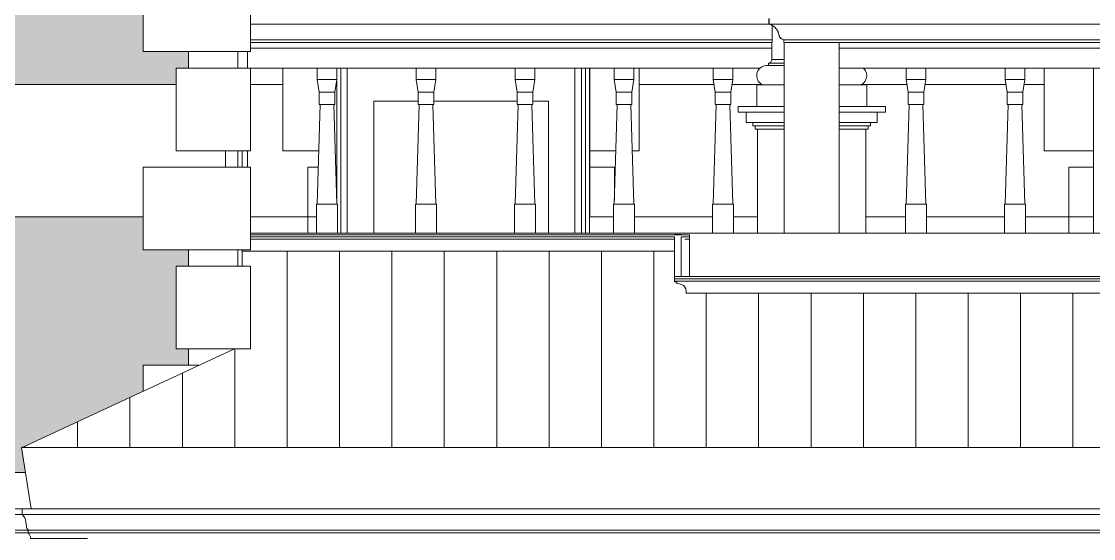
# Model space of a CAD drawing. Header units: millimetres. Extents: x 1177761 to 1329492, y 746793 to 827002.
# Drawn here: x 1196488 to 1199736, y 815000 to 816566 of the extents above; entities that cross this region are included whole.
import ezdxf

# ---------------------------------------------------------------- set-up
doc = ezdxf.new("R2010")
doc.units = ezdxf.units.MM
doc.layers.add('wall', color=5, linetype='Continuous', lineweight=30)

msp = doc.modelspace()

# ---------------------------------------------------------------- hatches: boundary and pattern name
at = {"layer": 'wall', "lineweight": 20, "ltscale": 2}
h = msp.add_hatch(dxfattribs=at)
h.set_pattern_fill('AR18', color=251, scale=20, style=0)
h.set_pattern_definition([(0, (-270908.16, 1431884.34), (100, 64), [192.5, -7.5]), (0, (-271008.16, 1431891.84), (100, 64), [192.5, -7.5]), (90, (-270908.16, 1431884.34), (-100, 64), [-71.5, 56.5]), (90, (-270915.66, 1431884.34), (-100, 64), [-71.5, 56.5])])
h.paths.add_polyline_path([(1192376.6, 815974.8), (1192363, 815974.8), (1192257.3, 815974.8), (1192159.7, 815974.8), (1192070.6, 815974.8), (1191990.3, 815974.8), (1191576, 815974.8), (1191576, 815874.8), (1191438.5, 815874.8), (1191438.5, 815824.8), (1191476, 815824.8), (1191476, 815574.8), (1191438.5, 815574.8), (1191438.5, 815524.8), (1191576, 815524.8), (1191576, 815239.8), (1191438.7, 815239.8), (1191438.7, 815199.9), (1192376.6, 815199.9)])
edge = h.paths.add_edge_path(flags=16)
edge.add_arc((1194215.6, 818089), 1839, 167.8904, 180, ccw=False)
edge.add_line((1192417.5, 818474.8), (1192309.7, 818474.8))
edge.add_line((1192309.7, 818474.8), (1192204.2, 818474.8))
edge.add_line((1192204.2, 818474.8), (1192106.8, 818474.8))
edge.add_line((1192106.8, 818474.8), (1192017.8, 818474.8))
edge.add_line((1192017.8, 818474.8), (1191937.7, 818474.8))
edge.add_line((1191937.7, 818474.8), (1191866.8, 818474.8))
edge.add_line((1191866.8, 818474.8), (1191805.4, 818474.8))
edge.add_line((1191805.4, 818474.8), (1191753.6, 818474.8))
edge.add_line((1191753.6, 818474.8), (1191711.8, 818474.8))
edge.add_line((1191711.8, 818474.8), (1191703.8, 818474.8))
edge.add_line((1191703.8, 818474.8), (1191326, 818474.8))
edge.add_line((1191326, 818474.8), (1191326, 818424.8))
edge.add_line((1191326, 818424.8), (1191576, 818424.8))
edge.add_line((1191576, 818424.8), (1191576, 818274.8))
edge.add_line((1191576, 818274.8), (1191438.5, 818274.8))
edge.add_line((1191438.5, 818274.8), (1191438.5, 818224.8))
edge.add_line((1191438.5, 818224.8), (1191476, 818224.8))
edge.add_line((1191476, 818224.8), (1191476, 817974.8))
edge.add_line((1191476, 817974.8), (1191438.5, 817974.8))
edge.add_line((1191438.5, 817974.8), (1191438.5, 817924.8))
edge.add_line((1191438.5, 817924.8), (1191576, 817924.8))
edge.add_line((1191576, 817924.8), (1191576, 817674.8))
edge.add_line((1191576, 817674.8), (1191438.5, 817674.8))
edge.add_line((1191438.5, 817674.8), (1191438.5, 817624.8))
edge.add_line((1191438.5, 817624.8), (1191476, 817624.8))
edge.add_line((1191476, 817624.8), (1191476, 817374.8))
edge.add_line((1191476, 817374.8), (1191438.5, 817374.8))
edge.add_line((1191438.5, 817374.8), (1191438.5, 817324.8))
edge.add_line((1191438.5, 817324.8), (1191576, 817324.8))
edge.add_line((1191576, 817324.8), (1191576, 817074.8))
edge.add_line((1191576, 817074.8), (1191438.5, 817074.8))
edge.add_line((1191438.5, 817074.8), (1191438.5, 817024.8))
edge.add_line((1191438.5, 817024.8), (1191476, 817024.8))
edge.add_line((1191476, 817024.8), (1191476, 816774.8))
edge.add_line((1191476, 816774.8), (1191438.5, 816774.8))
edge.add_line((1191438.5, 816774.8), (1191438.5, 816724.8))
edge.add_line((1191438.5, 816724.8), (1191576, 816724.8))
edge.add_line((1191576, 816724.8), (1191576, 816474.8))
edge.add_line((1191576, 816474.8), (1191438.5, 816474.8))
edge.add_line((1191438.5, 816474.8), (1191438.5, 816424.8))
edge.add_line((1191438.5, 816424.8), (1191476, 816424.8))
edge.add_line((1191476, 816424.8), (1191476, 816374.8))
edge.add_line((1191476, 816374.8), (1191990.3, 816374.8))
edge.add_line((1191990.3, 816374.8), (1192070.6, 816374.8))
edge.add_line((1192070.6, 816374.8), (1192159.7, 816374.8))
edge.add_line((1192159.7, 816374.8), (1192257.3, 816374.8))
edge.add_line((1192257.3, 816374.8), (1192363, 816374.8))
edge.add_line((1192363, 816374.8), (1192376.6, 816374.8))
edge.add_line((1192376.6, 816374.8), (1192376.6, 818089))
h.paths.add_polyline_path([(1196956.2, 815824.8), (1196993.7, 815824.8), (1196993.7, 815874.8), (1196856.2, 815874.8), (1196856.2, 815974.8), (1196530.1, 815974.8), (1196461.4, 815974.8), (1196383.4, 815974.8), (1196296.5, 815974.8), (1196201, 815974.8), (1196097.4, 815974.8), (1196054.6, 815974.8), (1196054.6, 815199.9), (1196500.1, 815199.9), (1196488, 815275.9), (1196489.6, 815275.9), (1196856.2, 815446.2), (1196856.2, 815524.8), (1196993.7, 815524.8), (1196993.7, 815574.8), (1196956.2, 815574.8)])
h.paths.add_polyline_path([(1196054.6, 815974.8), (1195986.1, 815974.8), (1195867.4, 815974.8), (1195742, 815974.8), (1195610.4, 815974.8), (1195473, 815974.8), (1195401.7, 815974.8), (1195378.2, 815974.8), (1195378.2, 816174.8), (1195299.4, 816174.8), (1195299.4, 816124.8), (1195333, 816124.8), (1195333, 815874.8), (1195299.4, 815874.8), (1195299.4, 815824.8), (1195400.1, 815824.8), (1195400.1, 815574.8), (1195420.4, 815574.8), (1195469.2, 815574.8), (1195517.5, 815574.8), (1195565.4, 815574.8), (1195565.4, 815548.5), (1195550.5, 815548.5), (1195550.5, 815522.2), (1195536.9, 815518.4), (1195524.3, 815507.4), (1195513.5, 815489.8), (1195505.2, 815466.9), (1195500, 815440.3), (1195498.2, 815411.7), (1195498.2, 815374.8), (1195221.7, 815374.8), (1195221.7, 815199.9), (1196054.6, 815199.9)])
h.paths.add_polyline_path([(1193032.2, 815824.8), (1193132.9, 815824.8), (1193132.9, 815874.8), (1193099.4, 815874.8), (1193099.4, 816124.8), (1193132.9, 816124.8), (1193132.9, 816174.8), (1193054.2, 816174.8), (1193054.2, 815974.8), (1193030.7, 815974.8), (1192995.7, 815974.8), (1192856.9, 815974.8), (1192723.7, 815974.8), (1192596.6, 815974.8), (1192476.2, 815974.8), (1192376.6, 815974.8), (1192376.6, 815799.8), (1192379, 815799.8), (1192379, 815574.8), (1192376.6, 815574.8), (1192376.6, 815199.9), (1193210.6, 815199.9), (1193210.6, 815374.8), (1192933.9, 815374.8), (1192933.9, 815411.7), (1192932.1, 815440.3), (1192926.9, 815466.9), (1192918.6, 815489.8), (1192907.8, 815507.4), (1192895.2, 815518.4), (1192881.7, 815522.2), (1192881.7, 815522.2), (1192881.7, 815548.5), (1192866.8, 815548.5), (1192866.8, 815574.8), (1192914.6, 815574.8), (1192963, 815574.8), (1193011.8, 815574.8), (1193032.2, 815574.8)])
h.paths.add_polyline_path([(1191666.2, 815974.8), (1192314.3, 815974.8)], flags=16)
h.paths.add_polyline_path([(1191680.3, 818182.3), (1192334, 818182.3), (1192334, 818433.3), (1191680.3, 818433.3)], flags=0)
h.paths.add_polyline_path([(1191665.9, 816615.4), (1192333.4, 816615.4), (1192333.4, 816862.7), (1191665.9, 816862.7)], flags=0)
h.paths.add_polyline_path([(1191476.4, 816374.8), (1193032.2, 816374.8), (1193032.2, 816424.8), (1193132.9, 816424.8), (1193132.9, 816474.8), (1193099.4, 816474.8), (1193099.4, 816724.8), (1193132.9, 816724.8), (1193132.9, 816774.8), (1193032.2, 816774.8), (1193032.2, 817024.8), (1193132.9, 817024.8), (1193132.9, 817074.8), (1193099.4, 817074.8), (1193099.4, 817324.8), (1193132.9, 817324.8), (1193132.9, 817374.8), (1193032.2, 817374.8), (1193032.2, 817624.8), (1193132.9, 817624.8), (1193132.9, 817674.8), (1193099.4, 817674.8), (1193099.4, 817924.8), (1193132.9, 817924.8), (1193132.9, 817974.8), (1193032.2, 817974.8), (1193032.2, 818224.8), (1193132.9, 818224.8), (1193132.9, 818274.8), (1193099.4, 818274.8), (1193099.4, 818424.8), (1193166.6, 818424.8), (1193180.9, 818424.8), (1193180.9, 818449.8), (1193263.3, 818449.8), (1193429.9, 818449.8), (1193600.4, 818449.8), (1193774.1, 818449.8), (1193950, 818449.8), (1194127.3, 818449.8), (1194293, 818449.8), (1194305, 818449.8), (1194482.3, 818449.8), (1194658.3, 818449.8), (1194831.9, 818449.8), (1195002.5, 818449.8), (1195169, 818449.8), (1195251.5, 818449.8), (1195251.5, 818424.8), (1195265.8, 818424.8), (1195333, 818424.8), (1195333, 818274.8), (1195299.4, 818274.8), (1195299.4, 818224.8), (1195400.1, 818224.8), (1195400.1, 817974.8), (1195299.4, 817974.8), (1195299.4, 817924.8), (1195333, 817924.8), (1195333, 817674.8), (1195299.4, 817674.8), (1195299.4, 817624.8), (1195400.1, 817624.8), (1195400.1, 817374.8), (1195299.4, 817374.8), (1195299.4, 817324.8), (1195333, 817324.8), (1195333, 817074.8), (1195299.4, 817074.8), (1195299.4, 817024.8), (1195400.1, 817024.8), (1195400.1, 816774.8), (1195299.4, 816774.8), (1195299.4, 816724.8), (1195333, 816724.8), (1195333, 816474.8), (1195299.4, 816474.8), (1195299.4, 816424.8), (1195400.1, 816424.8), (1195400.1, 816374.8), (1195473, 816374.8), (1195610.4, 816374.8), (1195742, 816374.8), (1195867.4, 816374.8), (1195986.1, 816374.8), (1196097.4, 816374.8), (1196201, 816374.8), (1196296.5, 816374.8), (1196383.4, 816374.8), (1196461.4, 816374.8), (1196530.1, 816374.8), (1196956.2, 816374.8), (1196956.2, 816424.8), (1196993.7, 816424.8), (1196993.7, 816474.8), (1196856.2, 816474.8), (1196856.2, 816724.8), (1196993.7, 816724.8), (1196993.7, 816774.8), (1196956.2, 816774.8), (1196956.2, 817024.8), (1196993.7, 817024.8), (1196993.7, 817074.8), (1196856.2, 817074.8), (1196856.2, 817324.8), (1196993.7, 817324.8), (1196993.7, 817374.8), (1196956.2, 817374.8), (1196956.2, 817624.8), (1196993.7, 817624.8), (1196993.7, 817674.8), (1196856.2, 817674.8), (1196856.2, 817924.8), (1196993.7, 817924.8), (1196993.7, 817974.8), (1196956.2, 817974.8), (1196956.2, 818224.8), (1196993.7, 818224.8), (1196993.7, 818274.8), (1196856.2, 818274.8), (1196856.2, 818424.8), (1197106.2, 818424.8), (1197106.2, 818474.8), (1195146.6, 818474.8), (1194992.8, 818474.8), (1194835.8, 818474.8), (1194676.3, 818474.8), (1194515, 818474.8), (1194352.4, 818474.8), (1194189.3, 818474.8), (1194026.4, 818474.8), (1193864.2, 818474.8), (1193703.4, 818474.8), (1193544.6, 818474.8), (1193388.6, 818474.8), (1193235.9, 818474.8), (1193087.2, 818474.8), (1192943, 818474.8), (1192803.9, 818474.8), (1192670.5, 818474.8), (1192543.3, 818474.8), (1192422.9, 818474.8), (1192309.7, 818474.8), (1192204.2, 818474.8), (1192106.8, 818474.8), (1192017.8, 818474.8), (1191937.7, 818474.8), (1191866.8, 818474.8), (1191805.4, 818474.8), (1191753.6, 818474.8), (1191711.8, 818474.8), (1191703.8, 818474.8), (1191326, 818474.8), (1191326, 818424.8), (1191576, 818424.8), (1191576, 818274.8), (1191438.5, 818274.8), (1191438.5, 818224.8), (1191476, 818224.8), (1191476, 817974.8), (1191438.5, 817974.8), (1191438.5, 817924.8), (1191576, 817924.8), (1191576, 817674.8), (1191438.5, 817674.8), (1191438.5, 817624.8), (1191476, 817624.8), (1191476, 817374.8), (1191438.5, 817374.8), (1191438.5, 817324.8), (1191576, 817324.8), (1191576, 817074.8), (1191438.5, 817074.8), (1191438.5, 817024.8), (1191476, 817024.8), (1191476, 816774.8), (1191438.5, 816774.8), (1191438.5, 816724.8), (1191576, 816724.8), (1191576, 816474.8), (1191438.5, 816474.8), (1191438.5, 816424.8), (1191476, 816424.8), (1191476, 816174.8)])
at = {"layer": 'wall', "lineweight": 20, "ltscale": 50}
h = msp.add_hatch(dxfattribs=at)
h.set_pattern_fill('ANSI31', color=250, scale=50, angle=45, style=0)
h.paths.add_polyline_path([(1203900.4, 815574.8), (1203852.2, 815574.8), (1203852.2, 815824.8), (1203889.7, 815824.8), (1203889.7, 815870), (1202567.6, 815870), (1202567.6, 815782.8), (1202567.6, 815777.6), (1202559.7, 815777.6), (1202559.7, 815772.4), (1202552.6, 815771.7), (1202545.9, 815769.5), (1202540.2, 815766), (1202535.8, 815761.5), (1202533, 815756.2), (1202532.1, 815750.6), (1202532.1, 815743.3), (1198501.5, 815743.3), (1198501.5, 815750.6), (1198500.6, 815756.2), (1198497.8, 815761.5), (1198493.4, 815766), (1198487.7, 815769.5), (1198481.1, 815771.7), (1198473.9, 815772.4), (1198473.9, 815777.6), (1198466, 815777.6), (1198466, 815786.7), (1198466, 815786.7), (1198466, 815793.3), (1198466, 815793.3), (1198466, 815870), (1197156.2, 815870), (1197156.2, 815824.8), (1197181.2, 815824.8), (1197181.2, 815574.8), (1197132.8, 815574.8), (1196489.6, 815275.9), (1204548.5, 815275.9)])
h.paths.add_polyline_path([(1201138.7, 815727.5), (1200499.7, 815727.5), (1200499.6, 815743), (1201138.6, 815743)], flags=16)

# ---------------------------------------------------------------- linework, layer by layer
at = {"layer": 'wall', "color": 250, "lineweight": 20, "ltscale": 50}
for p, q in [((1196856.2, 816474.8), (1196856.2, 816724.8)), ((1197181.2, 816474.8), (1197181.2, 816724.8)), ((1197181.2, 816557.5), (1198752.4, 816557.5)), ((1198752.4, 816557.5), (1198752.4, 816574.8)), ((1198761.2, 816554.7), (1198752.4, 816557.5)), ((1198752.9, 816557.5), (1198752.9, 816574.8)), ((1198761.6, 816554.7), (1198752.9, 816557.5)), ((1202279.8, 816557.5), (1198753.8, 816557.5)), ((1198769, 816549.8), (1198761.2, 816554.7)), ((1198762.7, 816554), (1198761.5, 816450.5)), ((1198762.7, 816554), (1198761.5, 816450.5)), ((1198769.4, 816549.8), (1198761.6, 816554.7)), ((1198775.4, 816543.2), (1198769, 816549.8)), ((1198775.8, 816543.2), (1198769.4, 816549.8)), ((1198779.9, 816535.2), (1198775.4, 816543.2)), ((1198780.4, 816535.2), (1198775.8, 816543.2)), ((1198782.4, 816526.4), (1198779.9, 816535.2)), ((1198782.9, 816526.4), (1198780.4, 816535.2)), ((1198783.6, 816521.9), (1198782.4, 816526.4)), ((1198784.1, 816521.9), (1198782.9, 816526.4)), ((1198785.9, 816517.9), (1198783.6, 816521.9)), ((1198786.4, 816517.9), (1198784.1, 816521.9)), ((1197181.2, 816510.8), (1198762.2, 816510.8)), ((1197181.2, 816502.1), (1198762.1, 816502.1)), ((1198789.1, 816514.6), (1198785.9, 816517.9)), ((1198789.6, 816514.6), (1198786.4, 816517.9)), ((1198793, 816512.2), (1198789.1, 816514.6)), ((1198793.5, 816512.2), (1198789.6, 816514.6)), ((1198794.2, 816511.8), (1198793, 816512.2)), ((1198797.9, 816510.8), (1198793.5, 816512.2)), ((1198797.9, 816502.1), (1198797.9, 816510.8)), ((1198800, 816501.9), (1198797.9, 816502.1)), ((1202234.8, 816510.8), (1198798.8, 816510.8)), ((1202234.8, 816502.1), (1198798.8, 816502.1)), ((1198798.8, 815924.8), (1198798.8, 816502)), ((1198965.5, 815924.8), (1198965.5, 816502)), ((1196856.2, 816474.8), (1197181.2, 816474.8)), ((1196993.7, 816424.8), (1196993.7, 816474.8)), ((1197143.7, 816424.8), (1197143.7, 816474.8)), ((1197172.9, 816424.8), (1197172.9, 816474.8)), ((1197181.2, 816484.8), (1198761.9, 816484.8)), ((1202068.4, 816484.8), (1198965.5, 816484.8)), ((1196956.2, 816424.8), (1197181.2, 816424.8)), ((1196956.2, 816174.8), (1196956.2, 816424.8)), ((1197181.2, 816424.8), (1198725.7, 816424.8)), ((1197181.2, 816174.8), (1197181.2, 816424.8)), ((1197279.9, 816174.8), (1197279.9, 816424.8)), ((1197383.4, 816424.8), (1197383.4, 816390.1)), ((1197443.6, 816424.8), (1197443.6, 816390.1)), ((1197454.9, 816424.8), (1197454.9, 815924.8)), ((1197474.9, 816424.8), (1197474.9, 815924.8)), ((1197683.4, 816424.8), (1197683.4, 816390.1)), ((1197743.6, 816424.8), (1197743.6, 816390.1)), ((1197983.4, 816424.8), (1197983.4, 816390.1)), ((1198043.6, 816424.8), (1198043.6, 816390.1)), ((1198164.9, 815924.8), (1198164.9, 816424.8)), ((1198184.9, 815924.8), (1198184.9, 816424.8)), ((1198196.9, 815924.8), (1198196.9, 816424.8)), ((1198209.2, 816174.8), (1198209.2, 816424.8)), ((1198209.9, 816424.8), (1198209.9, 815974.8)), ((1198283.4, 816424.8), (1198283.4, 816390.1)), ((1198343.6, 816424.8), (1198343.6, 816390.1)), ((1198359.2, 816174.8), (1198359.2, 816424.8)), ((1198583.4, 816424.8), (1198583.4, 816390.1)), ((1198643.6, 816424.8), (1198643.6, 816390.1)), ((1198724.3, 816423.7), (1198719.4, 816417.1)), ((1198730.8, 816428.8), (1198724.3, 816423.7)), ((1198738.5, 816432.1), (1198730.8, 816428.8)), ((1198746.7, 816433.2), (1198738.5, 816432.1)), ((1198764.8, 816433.2), (1198746.7, 816433.2)), ((1198746.7, 816433.2), (1198764.8, 816433.2)), ((1198753.3, 816440.3), (1198751.3, 816440.1)), ((1198753.3, 816440.3), (1198751.3, 816440.1)), ((1198751.3, 816440.1), (1198751.3, 816433.2)), ((1198751.3, 816440.1), (1198751.3, 816433.2)), ((1198786.4, 816440.1), (1198751.3, 816440.1)), ((1198751.3, 816440.1), (1198786.4, 816440.1)), ((1198786.4, 816433.2), (1198751.3, 816433.2)), ((1198751.3, 816433.2), (1198786.4, 816433.2)), ((1198755.2, 816440.9), (1198753.3, 816440.3)), ((1198755.2, 816440.9), (1198753.3, 816440.3)), ((1198756.9, 816441.9), (1198755.2, 816440.9)), ((1198756.9, 816441.9), (1198755.2, 816440.9)), ((1198758.4, 816443.1), (1198756.9, 816441.9)), ((1198758.4, 816443.1), (1198756.9, 816441.9)), ((1198759.7, 816444.7), (1198758.4, 816443.1)), ((1198759.7, 816444.7), (1198758.4, 816443.1)), ((1198760.7, 816446.5), (1198759.7, 816444.7)), ((1198760.7, 816446.5), (1198759.7, 816444.7)), ((1198761.3, 816448.5), (1198760.7, 816446.5)), ((1198761.3, 816448.5), (1198760.7, 816446.5)), ((1198761.5, 816450.5), (1198761.3, 816448.5)), ((1198761.5, 816450.5), (1198761.3, 816448.5)), ((1198761.5, 816450.5), (1198793.8, 816450.5)), ((1198793.8, 816450.5), (1198761.5, 816450.5)), ((1198793.8, 816450.5), (1198761.5, 816450.5)), ((1198761.5, 816450.5), (1198798.8, 816450.5)), ((1198798.8, 816433.2), (1198764.8, 816433.2)), ((1198764.8, 816433.2), (1198798.8, 816433.2)), ((1198798.8, 816440.1), (1198786.4, 816440.1)), ((1198786.4, 816440.1), (1198798.8, 816440.1)), ((1198798.8, 816433.2), (1198786.4, 816433.2)), ((1198786.4, 816433.2), (1198798.8, 816433.2)), ((1198965.5, 816424.8), (1202068.4, 816424.8)), ((1199038.7, 816424.8), (1199040.1, 816423.7)), ((1199040.1, 816423.7), (1199045, 816417.1)), ((1199168.2, 816424.8), (1199168.2, 816390.1)), ((1199228.4, 816424.8), (1199228.4, 816390.1)), ((1199468.2, 816424.8), (1199468.2, 816390.1)), ((1199528.4, 816424.8), (1199528.4, 816390.1)), ((1199586.2, 816174.8), (1199586.2, 816424.8)), ((1199736.2, 816174.8), (1199736.2, 816424.8)), ((1197383.4, 816390.1), (1197383.9, 816390.1)), ((1197383.4, 816390.1), (1197389.4, 816352.4)), ((1197383.9, 816390.1), (1197386.4, 816390.1)), ((1197386.4, 816390.1), (1197390.8, 816390.1)), ((1197390.8, 816390.1), (1197396.7, 816390.1)), ((1197396.7, 816390.1), (1197403.8, 816390.1)), ((1197403.8, 816390.1), (1197411.5, 816390.1)), ((1197411.5, 816390.1), (1197419.4, 816390.1)), ((1197419.4, 816390.1), (1197426.8, 816390.1)), ((1197426.8, 816390.1), (1197433.4, 816390.1)), ((1197433.4, 816390.1), (1197438.6, 816390.1)), ((1197443.6, 816390.1), (1197437.6, 816352.4)), ((1197438.6, 816390.1), (1197442.1, 816390.1)), ((1197442.1, 816390.1), (1197443.6, 816390.1)), ((1197683.4, 816390.1), (1197683.9, 816390.1)), ((1197683.4, 816390.1), (1197689.4, 816352.4)), ((1197683.9, 816390.1), (1197686.4, 816390.1)), ((1197686.4, 816390.1), (1197690.8, 816390.1)), ((1197690.8, 816390.1), (1197696.7, 816390.1)), ((1197696.7, 816390.1), (1197703.8, 816390.1)), ((1197703.8, 816390.1), (1197711.5, 816390.1)), ((1197711.5, 816390.1), (1197719.4, 816390.1)), ((1197719.4, 816390.1), (1197726.8, 816390.1)), ((1197726.8, 816390.1), (1197733.4, 816390.1)), ((1197733.4, 816390.1), (1197738.6, 816390.1)), ((1197743.6, 816390.1), (1197737.6, 816352.4)), ((1197738.6, 816390.1), (1197742.1, 816390.1)), ((1197742.1, 816390.1), (1197743.6, 816390.1)), ((1197983.4, 816390.1), (1197983.9, 816390.1)), ((1197983.4, 816390.1), (1197989.4, 816352.4)), ((1197983.9, 816390.1), (1197986.4, 816390.1)), ((1197986.4, 816390.1), (1197990.8, 816390.1)), ((1197990.8, 816390.1), (1197996.7, 816390.1)), ((1197996.7, 816390.1), (1198003.8, 816390.1)), ((1198003.8, 816390.1), (1198011.5, 816390.1)), ((1198011.5, 816390.1), (1198019.4, 816390.1)), ((1198019.4, 816390.1), (1198026.8, 816390.1)), ((1198026.8, 816390.1), (1198033.4, 816390.1)), ((1198033.4, 816390.1), (1198038.6, 816390.1)), ((1198043.6, 816390.1), (1198037.6, 816352.4)), ((1198038.6, 816390.1), (1198042.1, 816390.1)), ((1198042.1, 816390.1), (1198043.6, 816390.1)), ((1198283.4, 816390.1), (1198283.9, 816390.1)), ((1198283.4, 816390.1), (1198289.4, 816352.4)), ((1198283.9, 816390.1), (1198286.4, 816390.1)), ((1198286.4, 816390.1), (1198290.8, 816390.1)), ((1198290.8, 816390.1), (1198296.7, 816390.1)), ((1198296.7, 816390.1), (1198303.8, 816390.1)), ((1198303.8, 816390.1), (1198311.5, 816390.1)), ((1198311.5, 816390.1), (1198319.4, 816390.1)), ((1198319.4, 816390.1), (1198326.8, 816390.1)), ((1198326.8, 816390.1), (1198333.4, 816390.1)), ((1198333.4, 816390.1), (1198338.6, 816390.1)), ((1198343.6, 816390.1), (1198337.6, 816352.4)), ((1198338.6, 816390.1), (1198342.1, 816390.1)), ((1198342.1, 816390.1), (1198343.6, 816390.1)), ((1198583.4, 816390.1), (1198583.9, 816390.1)), ((1198583.4, 816390.1), (1198589.4, 816352.4)), ((1198583.9, 816390.1), (1198586.4, 816390.1)), ((1198586.4, 816390.1), (1198590.8, 816390.1)), ((1198590.8, 816390.1), (1198596.7, 816390.1)), ((1198596.7, 816390.1), (1198603.8, 816390.1)), ((1198603.8, 816390.1), (1198611.5, 816390.1)), ((1198611.5, 816390.1), (1198619.4, 816390.1)), ((1198619.4, 816390.1), (1198626.8, 816390.1)), ((1198626.8, 816390.1), (1198633.4, 816390.1)), ((1198633.4, 816390.1), (1198638.6, 816390.1)), ((1198643.6, 816390.1), (1198637.6, 816352.4)), ((1198638.6, 816390.1), (1198642.1, 816390.1)), ((1198642.1, 816390.1), (1198643.6, 816390.1)), ((1198716.4, 816409.3), (1198715.6, 816401.1)), ((1198715.6, 816401.1), (1198716.9, 816392.9)), ((1198719.4, 816417.1), (1198716.4, 816409.3)), ((1198716.9, 816392.9), (1198720.4, 816385.4)), ((1199047.5, 816392.9), (1199044.1, 816385.4)), ((1199045, 816417.1), (1199048, 816409.3)), ((1199048.9, 816401.1), (1199047.5, 816392.9)), ((1199048, 816409.3), (1199048.9, 816401.1)), ((1199168.2, 816390.1), (1199168.7, 816390.1)), ((1199168.2, 816390.1), (1199174.2, 816352.4)), ((1199168.7, 816390.1), (1199171.2, 816390.1)), ((1199171.2, 816390.1), (1199175.6, 816390.1)), ((1199175.6, 816390.1), (1199181.5, 816390.1)), ((1199181.5, 816390.1), (1199188.6, 816390.1)), ((1199188.6, 816390.1), (1199196.3, 816390.1)), ((1199196.3, 816390.1), (1199204.2, 816390.1)), ((1199204.2, 816390.1), (1199211.6, 816390.1)), ((1199211.6, 816390.1), (1199218.2, 816390.1)), ((1199218.2, 816390.1), (1199223.4, 816390.1)), ((1199228.4, 816390.1), (1199222.4, 816352.4)), ((1199223.4, 816390.1), (1199226.9, 816390.1)), ((1199226.9, 816390.1), (1199228.4, 816390.1)), ((1199468.2, 816390.1), (1199468.7, 816390.1)), ((1199468.2, 816390.1), (1199474.2, 816352.4)), ((1199468.7, 816390.1), (1199471.2, 816390.1)), ((1199471.2, 816390.1), (1199475.6, 816390.1)), ((1199475.6, 816390.1), (1199481.5, 816390.1)), ((1199481.5, 816390.1), (1199488.6, 816390.1)), ((1199488.6, 816390.1), (1199496.3, 816390.1)), ((1199496.3, 816390.1), (1199504.2, 816390.1)), ((1199504.2, 816390.1), (1199511.6, 816390.1)), ((1199511.6, 816390.1), (1199518.2, 816390.1)), ((1199518.2, 816390.1), (1199523.4, 816390.1)), ((1199528.4, 816390.1), (1199522.4, 816352.4)), ((1199523.4, 816390.1), (1199526.9, 816390.1)), ((1199526.9, 816390.1), (1199528.4, 816390.1)), ((1196530.1, 816374.8), (1196461.4, 816374.8)), ((1196956.2, 816374.8), (1196530.1, 816374.8)), ((1196956.2, 816374.8), (1196677.8, 816374.8)), ((1197279.9, 816374.8), (1197181.2, 816374.8)), ((1197442.9, 816385.8), (1197442.9, 816018.7)), ((1198585.8, 816374.8), (1198359.2, 816374.8)), ((1198731.8, 816374.8), (1198641.2, 816374.8)), ((1198715.5, 816374.3), (1198798.8, 816374.3)), ((1198715.5, 816308.2), (1198715.5, 816374.3)), ((1198715.5, 816308.2), (1198715.5, 816374.3)), ((1198798.8, 816374.3), (1198715.5, 816374.3)), ((1198720.4, 816385.4), (1198725.7, 816379.1)), ((1198725.7, 816379.1), (1198732.5, 816374.3)), ((1198752.6, 816374.3), (1198732.5, 816374.3)), ((1198732.5, 816374.3), (1198752.6, 816374.3)), ((1198798.8, 816374.3), (1198752.6, 816374.3)), ((1198752.6, 816374.3), (1198798.8, 816374.3)), ((1199048.9, 816374.3), (1198965.5, 816374.3)), ((1198965.5, 816374.3), (1199011.9, 816374.3)), ((1199011.9, 816374.3), (1198965.5, 816374.3)), ((1198965.5, 816374.3), (1199048.9, 816374.3)), ((1199011.9, 816374.3), (1199031.9, 816374.3)), ((1199031.9, 816374.3), (1199011.9, 816374.3)), ((1199038.7, 816379.1), (1199031.9, 816374.3)), ((1199170.6, 816374.8), (1199032.6, 816374.8)), ((1199044.1, 816385.4), (1199038.7, 816379.1)), ((1199048.9, 816308.2), (1199048.9, 816374.3)), ((1199048.9, 816308.2), (1199048.9, 816374.3)), ((1199470.6, 816374.8), (1199226, 816374.8)), ((1199586.2, 816374.8), (1199526, 816374.8)), ((1199735.6, 815974.8), (1199735.6, 816374.8)), ((1197389.4, 816352.4), (1197389.8, 816352.4)), ((1197389.4, 816352.4), (1197389.4, 816314.7)), ((1197389.8, 816352.4), (1197391.8, 816352.4)), ((1197391.8, 816352.4), (1197395.3, 816352.4)), ((1197395.3, 816352.4), (1197400.1, 816352.4)), ((1197400.1, 816352.4), (1197405.7, 816352.4)), ((1197405.7, 816352.4), (1197411.9, 816352.4)), ((1197411.9, 816352.4), (1197418.2, 816352.4)), ((1197418.2, 816352.4), (1197424.2, 816352.4)), ((1197424.2, 816352.4), (1197429.4, 816352.4)), ((1197429.4, 816352.4), (1197433.6, 816352.4)), ((1197433.6, 816352.4), (1197436.4, 816352.4)), ((1197436.4, 816352.4), (1197437.6, 816352.4)), ((1197437.6, 816352.4), (1197437.6, 816314.7)), ((1197554.9, 815924.8), (1197554.9, 816324.8)), ((1197554.9, 816324.8), (1197689.4, 816324.8)), ((1197689.4, 816352.4), (1197689.8, 816352.4)), ((1197689.4, 816352.4), (1197689.4, 816314.7)), ((1197689.8, 816352.4), (1197691.8, 816352.4)), ((1197691.8, 816352.4), (1197695.3, 816352.4)), ((1197695.3, 816352.4), (1197700.1, 816352.4)), ((1197700.1, 816352.4), (1197705.7, 816352.4)), ((1197705.7, 816352.4), (1197711.9, 816352.4)), ((1197711.9, 816352.4), (1197718.2, 816352.4)), ((1197718.2, 816352.4), (1197724.2, 816352.4)), ((1197724.2, 816352.4), (1197729.4, 816352.4)), ((1197729.4, 816352.4), (1197733.6, 816352.4)), ((1197733.6, 816352.4), (1197736.4, 816352.4)), ((1197736.4, 816352.4), (1197737.6, 816352.4)), ((1197737.6, 816352.4), (1197737.6, 816314.7)), ((1197737.6, 816324.8), (1197989.4, 816324.8)), ((1197989.4, 816352.4), (1197989.8, 816352.4)), ((1197989.4, 816352.4), (1197989.4, 816314.7)), ((1197989.8, 816352.4), (1197991.8, 816352.4)), ((1197991.8, 816352.4), (1197995.3, 816352.4)), ((1197995.3, 816352.4), (1198000.1, 816352.4)), ((1198000.1, 816352.4), (1198005.7, 816352.4)), ((1198005.7, 816352.4), (1198011.9, 816352.4)), ((1198011.9, 816352.4), (1198018.2, 816352.4)), ((1198018.2, 816352.4), (1198024.2, 816352.4)), ((1198024.2, 816352.4), (1198029.4, 816352.4)), ((1198029.4, 816352.4), (1198033.6, 816352.4)), ((1198033.6, 816352.4), (1198036.4, 816352.4)), ((1198036.4, 816352.4), (1198037.6, 816352.4)), ((1198037.6, 816352.4), (1198037.6, 816314.7)), ((1198037.6, 816324.8), (1198084.9, 816324.8)), ((1198084.9, 816324.8), (1198084.9, 815924.8)), ((1198289.4, 816352.4), (1198289.8, 816352.4)), ((1198289.4, 816352.4), (1198289.4, 816314.7)), ((1198289.8, 816352.4), (1198291.8, 816352.4)), ((1198291.8, 816352.4), (1198295.3, 816352.4)), ((1198295.3, 816352.4), (1198300.1, 816352.4)), ((1198300.1, 816352.4), (1198305.7, 816352.4)), ((1198305.7, 816352.4), (1198311.9, 816352.4)), ((1198311.9, 816352.4), (1198318.2, 816352.4)), ((1198318.2, 816352.4), (1198324.2, 816352.4)), ((1198324.2, 816352.4), (1198329.4, 816352.4)), ((1198329.4, 816352.4), (1198333.6, 816352.4)), ((1198333.6, 816352.4), (1198336.4, 816352.4)), ((1198336.4, 816352.4), (1198337.6, 816352.4)), ((1198337.6, 816352.4), (1198337.6, 816314.7)), ((1198589.4, 816352.4), (1198589.8, 816352.4)), ((1198589.4, 816352.4), (1198589.4, 816314.7)), ((1198589.8, 816352.4), (1198591.8, 816352.4)), ((1198591.8, 816352.4), (1198595.3, 816352.4)), ((1198595.3, 816352.4), (1198600.1, 816352.4)), ((1198600.1, 816352.4), (1198605.7, 816352.4)), ((1198605.7, 816352.4), (1198611.9, 816352.4)), ((1198611.9, 816352.4), (1198618.2, 816352.4)), ((1198618.2, 816352.4), (1198624.2, 816352.4)), ((1198624.2, 816352.4), (1198629.4, 816352.4)), ((1198629.4, 816352.4), (1198633.6, 816352.4)), ((1198633.6, 816352.4), (1198636.4, 816352.4)), ((1198636.4, 816352.4), (1198637.6, 816352.4)), ((1198637.6, 816352.4), (1198637.6, 816314.7)), ((1199174.2, 816352.4), (1199174.6, 816352.4)), ((1199174.2, 816352.4), (1199174.2, 816314.7)), ((1199174.6, 816352.4), (1199176.6, 816352.4)), ((1199176.6, 816352.4), (1199180.1, 816352.4)), ((1199180.1, 816352.4), (1199184.9, 816352.4)), ((1199184.9, 816352.4), (1199190.5, 816352.4)), ((1199190.5, 816352.4), (1199196.7, 816352.4)), ((1199196.7, 816352.4), (1199203, 816352.4)), ((1199203, 816352.4), (1199209, 816352.4)), ((1199209, 816352.4), (1199214.2, 816352.4)), ((1199214.2, 816352.4), (1199218.4, 816352.4)), ((1199218.4, 816352.4), (1199221.1, 816352.4)), ((1199221.1, 816352.4), (1199222.4, 816352.4)), ((1199222.4, 816352.4), (1199222.4, 816314.7)), ((1199474.2, 816352.4), (1199474.6, 816352.4)), ((1199474.2, 816352.4), (1199474.2, 816314.7)), ((1199474.6, 816352.4), (1199476.6, 816352.4)), ((1199476.6, 816352.4), (1199480.1, 816352.4)), ((1199480.1, 816352.4), (1199484.9, 816352.4)), ((1199484.9, 816352.4), (1199490.5, 816352.4)), ((1199490.5, 816352.4), (1199496.7, 816352.4)), ((1199496.7, 816352.4), (1199503, 816352.4)), ((1199503, 816352.4), (1199509, 816352.4)), ((1199509, 816352.4), (1199514.2, 816352.4)), ((1199514.2, 816352.4), (1199518.4, 816352.4)), ((1199518.4, 816352.4), (1199521.1, 816352.4)), ((1199521.1, 816352.4), (1199522.4, 816352.4)), ((1199522.4, 816352.4), (1199522.4, 816314.7)), ((1197392.8, 816314.7), (1197383.9, 816012.8)), ((1197389.4, 816314.7), (1197389.8, 816314.7)), ((1197389.8, 816314.7), (1197391.8, 816314.7)), ((1197391.8, 816314.7), (1197395.3, 816314.7)), ((1197395.3, 816314.7), (1197400.1, 816314.7)), ((1197400.1, 816314.7), (1197405.7, 816314.7)), ((1197405.7, 816314.7), (1197411.9, 816314.7)), ((1197411.9, 816314.7), (1197418.2, 816314.7)), ((1197418.2, 816314.7), (1197424.2, 816314.7)), ((1197424.2, 816314.7), (1197429.4, 816314.7)), ((1197429.4, 816314.7), (1197433.6, 816314.7)), ((1197433.6, 816314.7), (1197436.4, 816314.7)), ((1197434.2, 816314.7), (1197443.1, 816012.8)), ((1197436.4, 816314.7), (1197437.6, 816314.7)), ((1197692.8, 816314.7), (1197683.9, 816012.8)), ((1197689.4, 816314.7), (1197689.8, 816314.7)), ((1197689.8, 816314.7), (1197691.8, 816314.7)), ((1197691.8, 816314.7), (1197695.3, 816314.7)), ((1197695.3, 816314.7), (1197700.1, 816314.7)), ((1197700.1, 816314.7), (1197705.7, 816314.7)), ((1197705.7, 816314.7), (1197711.9, 816314.7)), ((1197711.9, 816314.7), (1197718.2, 816314.7)), ((1197718.2, 816314.7), (1197724.2, 816314.7)), ((1197724.2, 816314.7), (1197729.4, 816314.7)), ((1197729.4, 816314.7), (1197733.6, 816314.7)), ((1197733.6, 816314.7), (1197736.4, 816314.7)), ((1197734.2, 816314.7), (1197743.1, 816012.8)), ((1197736.4, 816314.7), (1197737.6, 816314.7)), ((1197992.8, 816314.7), (1197983.9, 816012.8)), ((1197989.4, 816314.7), (1197989.8, 816314.7)), ((1197989.8, 816314.7), (1197991.8, 816314.7)), ((1197991.8, 816314.7), (1197995.3, 816314.7)), ((1197995.3, 816314.7), (1198000.1, 816314.7)), ((1198000.1, 816314.7), (1198005.7, 816314.7)), ((1198005.7, 816314.7), (1198011.9, 816314.7)), ((1198011.9, 816314.7), (1198018.2, 816314.7)), ((1198018.2, 816314.7), (1198024.2, 816314.7)), ((1198024.2, 816314.7), (1198029.4, 816314.7)), ((1198029.4, 816314.7), (1198033.6, 816314.7)), ((1198033.6, 816314.7), (1198036.4, 816314.7)), ((1198034.2, 816314.7), (1198043.1, 816012.8)), ((1198036.4, 816314.7), (1198037.6, 816314.7)), ((1198292.8, 816314.7), (1198283.9, 816012.8)), ((1198289.4, 816314.7), (1198289.8, 816314.7)), ((1198289.8, 816314.7), (1198291.8, 816314.7)), ((1198291.8, 816314.7), (1198295.3, 816314.7)), ((1198295.3, 816314.7), (1198300.1, 816314.7)), ((1198300.1, 816314.7), (1198305.7, 816314.7)), ((1198305.7, 816314.7), (1198311.9, 816314.7)), ((1198311.9, 816314.7), (1198318.2, 816314.7)), ((1198318.2, 816314.7), (1198324.2, 816314.7)), ((1198324.2, 816314.7), (1198329.4, 816314.7)), ((1198329.4, 816314.7), (1198333.6, 816314.7)), ((1198333.6, 816314.7), (1198336.4, 816314.7)), ((1198334.2, 816314.7), (1198343.1, 816012.8)), ((1198336.4, 816314.7), (1198337.6, 816314.7)), ((1198592.8, 816314.7), (1198583.9, 816012.8)), ((1198589.4, 816314.7), (1198589.8, 816314.7)), ((1198589.8, 816314.7), (1198591.8, 816314.7)), ((1198591.8, 816314.7), (1198595.3, 816314.7)), ((1198595.3, 816314.7), (1198600.1, 816314.7)), ((1198600.1, 816314.7), (1198605.7, 816314.7)), ((1198605.7, 816314.7), (1198611.9, 816314.7)), ((1198611.9, 816314.7), (1198618.2, 816314.7)), ((1198618.2, 816314.7), (1198624.2, 816314.7)), ((1198624.2, 816314.7), (1198629.4, 816314.7)), ((1198629.4, 816314.7), (1198633.6, 816314.7)), ((1198633.6, 816314.7), (1198636.4, 816314.7)), ((1198634.2, 816314.7), (1198643.1, 816012.8)), ((1198636.4, 816314.7), (1198637.6, 816314.7)), ((1198659, 816308.2), (1198798.8, 816308.2)), ((1198659, 816291), (1198659, 816308.2)), ((1198659, 816291), (1198659, 816308.2)), ((1198798.8, 816308.2), (1198659, 816308.2)), ((1198715.5, 816308.2), (1198798.8, 816308.2)), ((1198798.8, 816308.2), (1198715.5, 816308.2)), ((1199105.4, 816308.2), (1198965.5, 816308.2)), ((1199048.9, 816308.2), (1198965.5, 816308.2)), ((1198965.5, 816308.2), (1199048.9, 816308.2)), ((1198965.5, 816308.2), (1199105.4, 816308.2)), ((1199105.4, 816291), (1199105.4, 816308.2)), ((1199105.4, 816291), (1199105.4, 816308.2)), ((1199177.6, 816314.7), (1199168.7, 816012.8)), ((1199174.2, 816314.7), (1199174.6, 816314.7)), ((1199174.6, 816314.7), (1199176.6, 816314.7)), ((1199176.6, 816314.7), (1199180.1, 816314.7)), ((1199180.1, 816314.7), (1199184.9, 816314.7)), ((1199184.9, 816314.7), (1199190.5, 816314.7)), ((1199190.5, 816314.7), (1199196.7, 816314.7)), ((1199196.7, 816314.7), (1199203, 816314.7)), ((1199203, 816314.7), (1199209, 816314.7)), ((1199209, 816314.7), (1199214.2, 816314.7)), ((1199214.2, 816314.7), (1199218.4, 816314.7)), ((1199218.4, 816314.7), (1199221.1, 816314.7)), ((1199219, 816314.7), (1199227.9, 816012.8)), ((1199221.1, 816314.7), (1199222.4, 816314.7)), ((1199477.6, 816314.7), (1199468.7, 816012.8)), ((1199474.2, 816314.7), (1199474.6, 816314.7)), ((1199474.6, 816314.7), (1199476.6, 816314.7)), ((1199476.6, 816314.7), (1199480.1, 816314.7)), ((1199480.1, 816314.7), (1199484.9, 816314.7)), ((1199484.9, 816314.7), (1199490.5, 816314.7)), ((1199490.5, 816314.7), (1199496.7, 816314.7)), ((1199496.7, 816314.7), (1199503, 816314.7)), ((1199503, 816314.7), (1199509, 816314.7)), ((1199509, 816314.7), (1199514.2, 816314.7)), ((1199514.2, 816314.7), (1199518.4, 816314.7)), ((1199518.4, 816314.7), (1199521.1, 816314.7)), ((1199519, 816314.7), (1199527.9, 816012.8)), ((1199521.1, 816314.7), (1199522.4, 816314.7)), ((1198659, 816291), (1198798.8, 816291)), ((1198798.8, 816291), (1198659, 816291)), ((1198683.6, 816291), (1198798.8, 816291)), ((1198683.6, 816260.1), (1198683.6, 816291)), ((1198683.6, 816260.1), (1198683.6, 816291)), ((1198798.8, 816291), (1198683.6, 816291)), ((1198683.6, 816260.1), (1198798.8, 816260.1)), ((1198798.8, 816260.1), (1198683.6, 816260.1)), ((1198704.1, 816260.1), (1198798.8, 816260.1)), ((1198704.1, 816249.8), (1198704.1, 816260.1)), ((1198704.1, 816249.8), (1198704.1, 816260.1)), ((1198798.8, 816260.1), (1198704.1, 816260.1)), ((1199080.9, 816291), (1198965.5, 816291)), ((1199105.4, 816291), (1198965.5, 816291)), ((1198965.5, 816291), (1199105.4, 816291)), ((1198965.5, 816291), (1199080.9, 816291)), ((1199060.3, 816260.1), (1198965.5, 816260.1)), ((1199080.9, 816260.1), (1198965.5, 816260.1)), ((1198965.5, 816260.1), (1199080.9, 816260.1)), ((1198965.5, 816260.1), (1199060.3, 816260.1)), ((1199060.3, 816249.8), (1199060.3, 816260.1)), ((1199060.3, 816249.8), (1199060.3, 816260.1)), ((1199080.9, 816260.1), (1199080.9, 816291)), ((1199080.9, 816260.1), (1199080.9, 816291)), ((1198704.1, 816249.8), (1198798.8, 816249.8)), ((1198798.8, 816249.8), (1198704.1, 816249.8)), ((1198711.2, 816249.8), (1198798.8, 816249.8)), ((1198711.2, 816239.5), (1198711.2, 816249.8)), ((1198711.2, 816239.5), (1198711.2, 816249.8)), ((1198798.8, 816249.8), (1198711.2, 816249.8)), ((1198711.2, 816239.5), (1198798.8, 816239.5)), ((1198798.8, 816239.5), (1198711.2, 816239.5)), ((1198718.4, 816239.5), (1198798.8, 816239.5)), ((1198718.4, 815924.8), (1198718.4, 816239.5)), ((1198718.4, 815924.8), (1198718.4, 816239.5)), ((1198798.8, 816239.5), (1198718.4, 816239.5)), ((1199053.2, 816249.8), (1198965.5, 816249.8)), ((1199060.3, 816249.8), (1198965.5, 816249.8)), ((1198965.5, 816249.8), (1199060.3, 816249.8)), ((1198965.5, 816249.8), (1199053.2, 816249.8)), ((1199046.1, 816239.5), (1198965.5, 816239.5)), ((1199053.2, 816239.5), (1198965.5, 816239.5)), ((1198965.5, 816239.5), (1199053.2, 816239.5)), ((1198965.5, 816239.5), (1199046.1, 816239.5)), ((1199046.1, 815924.8), (1199046.1, 816239.5)), ((1199046.1, 815924.8), (1199046.1, 816239.5)), ((1199053.2, 816239.5), (1199053.2, 816249.8)), ((1199053.2, 816239.5), (1199053.2, 816249.8)), ((1196956.2, 816174.8), (1197181.2, 816174.8)), ((1197106.2, 816124.8), (1197106.2, 816174.8)), ((1197143.7, 816124.8), (1197143.7, 816174.8)), ((1197156.2, 816174.8), (1197156.2, 816124.8)), ((1197172.9, 816124.8), (1197172.9, 816174.8)), ((1197279.9, 816174.8), (1197388.6, 816174.8)), ((1198209.2, 816124.8), (1198209.2, 816174.8)), ((1198288.6, 816174.8), (1198209.2, 816174.8)), ((1198359.2, 816174.8), (1198338.3, 816174.8)), ((1199586.2, 816174.8), (1199736.2, 816174.8)), ((1199736.2, 816124.8), (1199736.2, 816174.8)), ((1196856.2, 816124.8), (1197181.2, 816124.8)), ((1196856.2, 815874.8), (1196856.2, 816124.8)), ((1197181.2, 815874.8), (1197181.2, 816124.8)), ((1197354.9, 816124.8), (1197387.2, 816124.8)), ((1197354.9, 815924.8), (1197354.9, 816124.8)), ((1198284.2, 816124.8), (1198209.2, 816124.8)), ((1198209.2, 815924.8), (1198209.2, 816124.8)), ((1198284.2, 816024), (1198284.2, 816124.8)), ((1199661.2, 816124.8), (1199736.2, 816124.8)), ((1199661.2, 815924.8), (1199661.2, 816124.8)), ((1199736.2, 815924.8), (1199736.2, 816124.8)), ((1197382, 816012.8), (1197382, 815924.8)), ((1197382, 816012.8), (1197444.9, 816012.8)), ((1197444.9, 816012.8), (1197444.9, 815924.8)), ((1197682, 816012.8), (1197682, 815924.8)), ((1197682, 816012.8), (1197744.9, 816012.8)), ((1197744.9, 816012.8), (1197744.9, 815924.8)), ((1197982, 816012.8), (1197982, 815924.8)), ((1197982, 816012.8), (1198044.9, 816012.8)), ((1198044.9, 816012.8), (1198044.9, 815924.8)), ((1198282, 816012.8), (1198282, 815924.8)), ((1198282, 816012.8), (1198344.9, 816012.8)), ((1198344.9, 816012.8), (1198344.9, 815924.8)), ((1198582, 816012.8), (1198582, 815924.8)), ((1198582, 816012.8), (1198644.9, 816012.8)), ((1198644.9, 816012.8), (1198644.9, 815924.8)), ((1199166.8, 816012.8), (1199166.8, 815924.8)), ((1199166.8, 816012.8), (1199229.7, 816012.8)), ((1199229.7, 816012.8), (1199229.7, 815924.8)), ((1199466.8, 816012.8), (1199466.8, 815924.8)), ((1199466.8, 816012.8), (1199529.7, 816012.8)), ((1199529.7, 816012.8), (1199529.7, 815924.8)), ((1196461.4, 815974.8), (1196530.1, 815974.8)), ((1196530.1, 815974.8), (1196856.2, 815974.8)), ((1196677.8, 815974.8), (1196856.2, 815974.8)), ((1197181.2, 815974.8), (1197382, 815974.8)), ((1198209.9, 815974.8), (1198282, 815974.8)), ((1198344.9, 815974.8), (1198582, 815974.8)), ((1198644.9, 815974.8), (1198718.4, 815974.8)), ((1199046.1, 815974.8), (1199166.8, 815974.8)), ((1199229.7, 815974.8), (1199466.8, 815974.8)), ((1199529.7, 815974.8), (1199735.6, 815974.8)), ((1197181.2, 815924.8), (1198718.4, 815924.8)), ((1197181.2, 815920.2), (1198512.1, 815920.2)), ((1197181.2, 815913.6), (1198466, 815913.6)), ((1197181.2, 815907), (1198466, 815907)), ((1198466, 815921.2), (1198487.1, 815921.2)), ((1198466, 815920.2), (1198466, 815921.2)), ((1198466, 815793.3), (1198466, 815914)), ((1198487.1, 815921.2), (1198488.4, 815920.2)), ((1198487.1, 815920.2), (1198487.1, 815921.2)), ((1198487.1, 815793.3), (1198487.1, 815914)), ((1198487.5, 815913.6), (1198512.1, 815913.6)), ((1198497.3, 815907), (1198512.1, 815907)), ((1198512.1, 815913.6), (1198512.1, 815920.2)), ((1198512.1, 815907), (1198512.1, 815913.6)), ((1198512.1, 815906.1), (1198512.1, 815907)), ((1198512.1, 815903.3), (1198512.1, 815906.1)), ((1198512.1, 815898.9), (1198512.1, 815903.3)), ((1202315.3, 815924.8), (1198718.4, 815924.8)), ((1196856.2, 815874.8), (1197181.2, 815874.8)), ((1196993.7, 815824.8), (1196993.7, 815874.8)), ((1197143.7, 815824.8), (1197143.7, 815874.8)), ((1197156.2, 815824.8), (1197156.2, 815874.8)), ((1197156.2, 815870.2), (1198466, 815870.2)), ((1198466, 815870), (1197156.2, 815870)), ((1197172.9, 815870), (1197172.9, 815870.2)), ((1198512.1, 815898.8), (1198512.1, 815898.9)), ((1198512.1, 815793.3), (1198512.1, 815898.8)), ((1196956.2, 815824.8), (1197181.2, 815824.8)), ((1196956.2, 815574.8), (1196956.2, 815824.8)), ((1197181.2, 815574.8), (1197181.2, 815824.8)), ((1198466, 815786.7), (1198466, 815793.3)), ((1202567.6, 815793.3), (1198466, 815793.3)), ((1202567.6, 815786.7), (1198466, 815786.7)), ((1198466, 815782.8), (1198466, 815786.7)), ((1198466, 815777.6), (1198466, 815782.8)), ((1202567.6, 815780.1), (1198466, 815780.1)), ((1198473.9, 815777.6), (1198466, 815777.6)), ((1198473.9, 815772.4), (1198473.9, 815777.6)), ((1198481.1, 815771.7), (1198473.9, 815772.4)), ((1198487.7, 815769.5), (1198481.1, 815771.7)), ((1198493.4, 815766), (1198487.7, 815769.5)), ((1198497.8, 815761.5), (1198493.4, 815766)), ((1198500.6, 815756.2), (1198497.8, 815761.5)), ((1198501.5, 815750.6), (1198500.6, 815756.2)), ((1198501.5, 815743.3), (1198501.5, 815750.6)), ((1202532.1, 815743.3), (1198501.5, 815743.3)), ((1202532.1, 815743.3), (1198501.5, 815743.3)), ((1202258.6, 815743.3), (1198512.1, 815742.7)), ((1198512.1, 815742.7), (1198512.1, 815743.3)), ((1197132.8, 815574.8), (1196489.6, 815275.9)), ((1196956.2, 815574.8), (1197181.2, 815574.8)), ((1196993.7, 815524.8), (1196993.7, 815574.8)), ((1196856.2, 815524.8), (1197025.2, 815524.8)), ((1196856.2, 815446.2), (1196856.2, 815524.8)), ((1196489.6, 815275.9), (1204548.5, 815275.9))]:
    msp.add_line(p, q, dxfattribs=at)
msp.add_lwpolyline([(1196488, 815275.9), (1196517.4, 815090.1), (1196517.4, 815090.1), (1196489.6, 815090.1), (1196489.6, 815072.8, -0.183996), (1196501, 815050.5), (1196502.6, 815037.2, 0.217886), (1196508.3, 815026.1), (1196508.3, 815017.4, -0.175523), (1196515.4, 815000.1), (1196688, 815000.1), (1196688, 815000.1)], format="xyb", dxfattribs=at)
for points in [[(1204550.2, 815275.9), (1196488, 815275.9)], [(1196500.1, 815199.9), (1195221.7, 815199.9)], [(1205696.4, 815089.8), (1195337.2, 815089.8)], [(1195337, 815072.5), (1205696.6, 815072.5)], [(1205715.1, 815025.8), (1195318.6, 815025.8)], [(1195318.4, 815017.1), (1205715.3, 815017.1)]]:
    msp.add_lwpolyline(points, dxfattribs=at)

doc.saveas('drawing.dxf')
